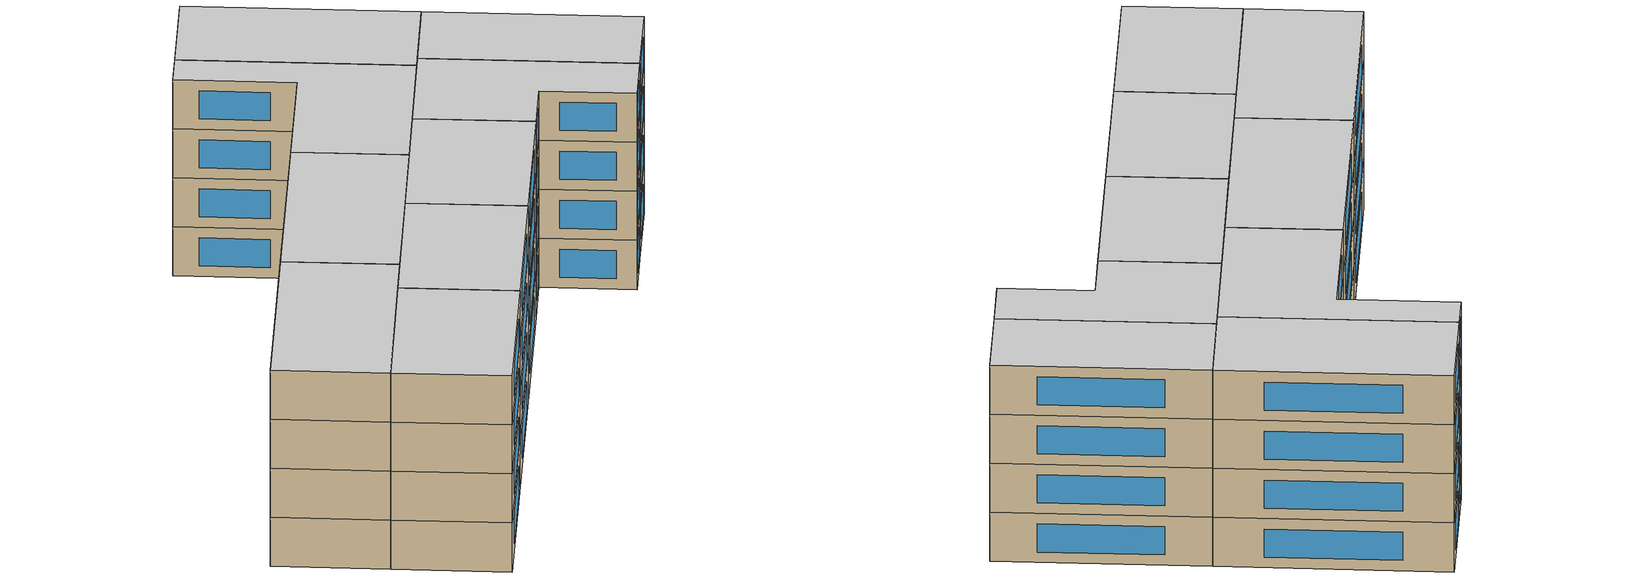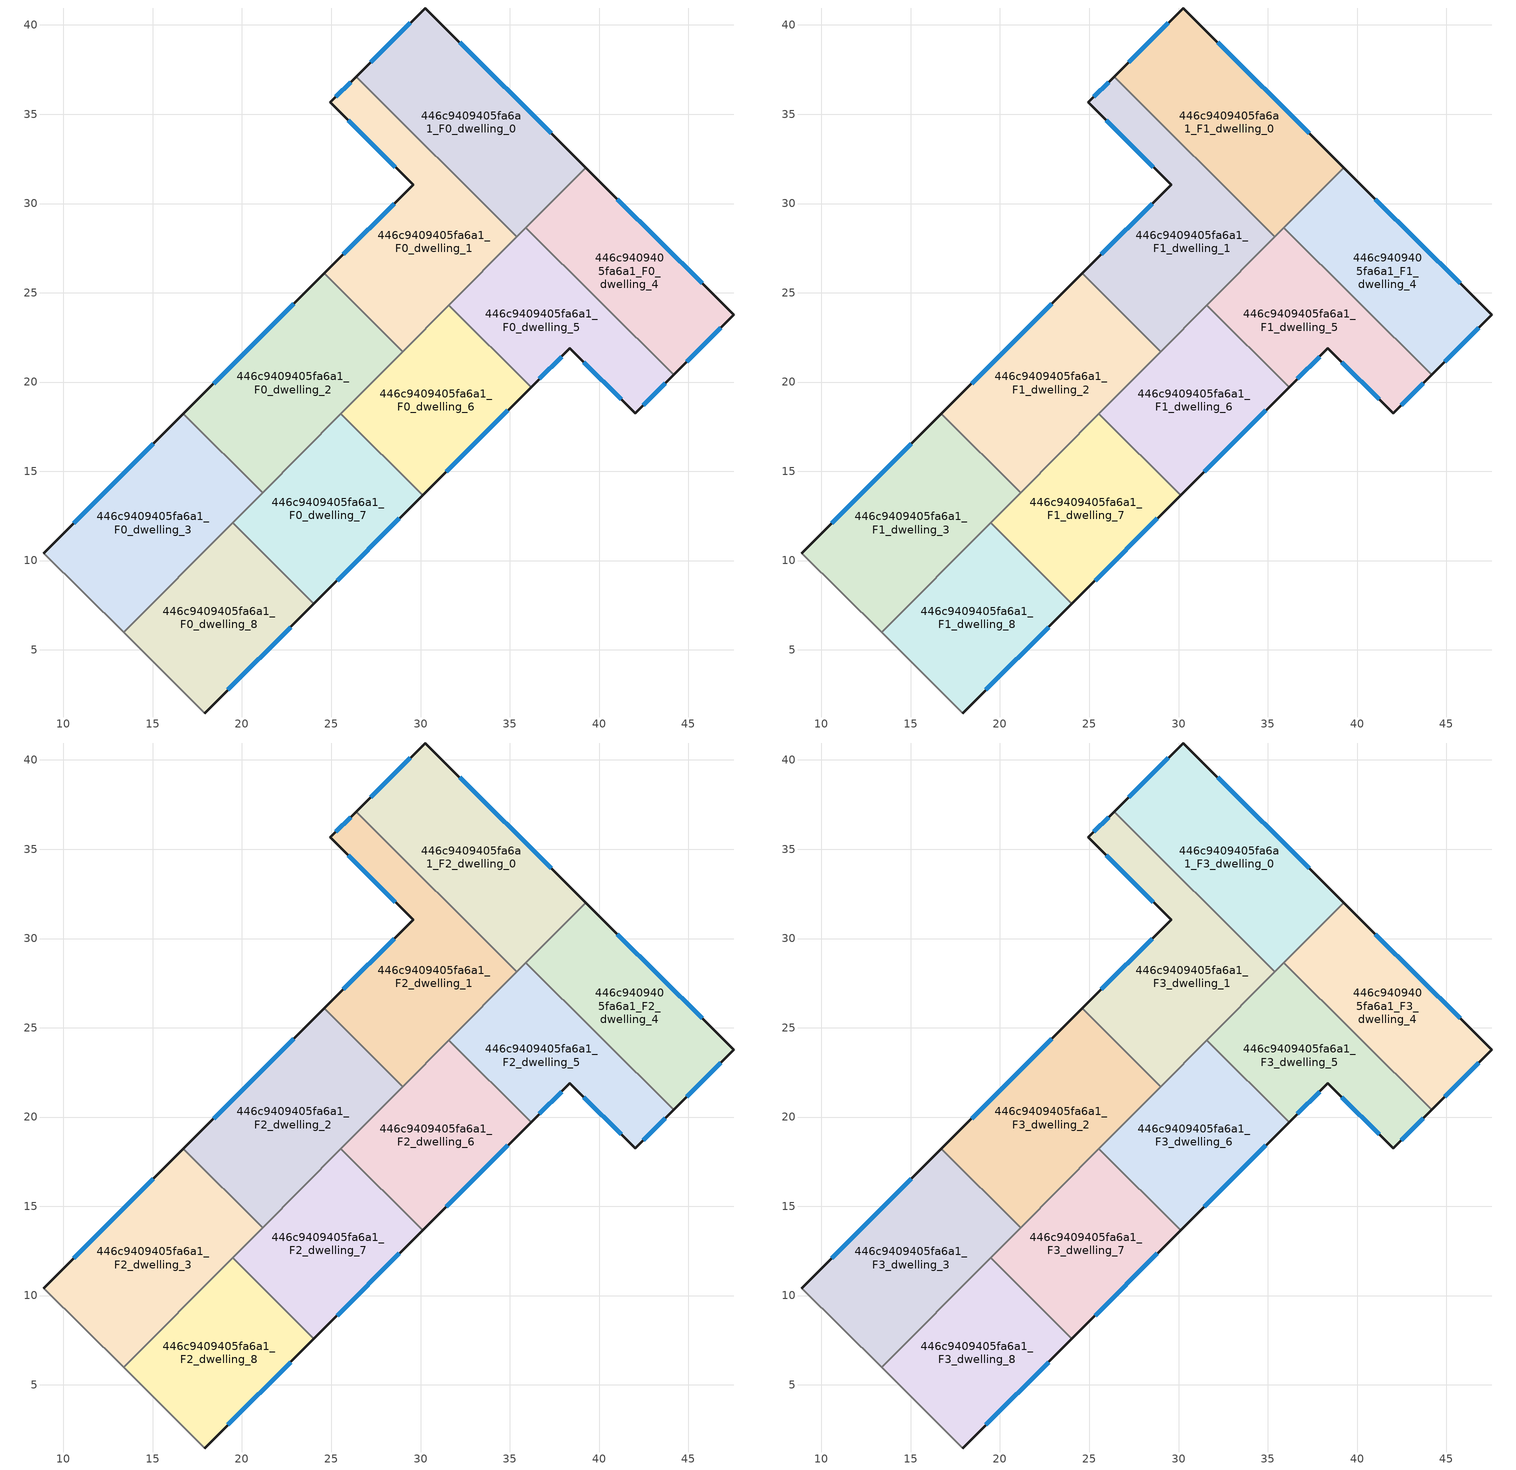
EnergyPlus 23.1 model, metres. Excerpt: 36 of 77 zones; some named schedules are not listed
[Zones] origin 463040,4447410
446c9409405fa6a1_F0_dwelling_0
 floor ground (EU_floor_Construction): 39.26,32.01 35.4,28.13 26.39,37.09 30.26,40.95 z0
 wall outside (EU_wall_Construction): 39.26,32.01 30.26,40.95 26.39,37.09 z0:3
 wall to 446c9409405fa6a1_F0_dwelling_1 (EU_wall_Construction): 26.39,37.09 35.4,28.13 z0:3
 wall to 446c9409405fa6a1_F0_dwelling_4 (EU_wall_Construction): 35.9,28.64 39.26,32.01 z0:3
 wall to 446c9409405fa6a1_F0_dwelling_5 (EU_wall_Construction): 35.4,28.13 35.9,28.64 z0:3
 window (EU_Window_Construction): 29.43,40.12 27.22,37.92 / 37.33,33.92 32.19,39.03 z0.64:2.36
446c9409405fa6a1_F0_dwelling_1
 floor ground (EU_floor_Construction): 29.58,31.05 24.96,35.66 26.39,37.09 35.4,28.13 29,21.7 24.6,26.08 z0
 wall outside (EU_wall_Construction): 26.39,37.09 24.96,35.66 29.58,31.05 24.6,26.08 z0:3
 wall to 446c9409405fa6a1_F0_dwelling_2 (EU_wall_Construction): 24.6,26.08 29,21.7 z0:3
 wall to 446c9409405fa6a1_F0_dwelling_5 (EU_wall_Construction): 31.59,24.3 35.4,28.13 z0:3
 wall to 446c9409405fa6a1_F0_dwelling_6 (EU_wall_Construction): 29,21.7 31.59,24.3 z0:3
 window (EU_Window_Construction): 28.52,29.99 25.67,27.15 / 25.95,34.67 28.59,32.04 / 26.08,36.78 25.26,35.97 z0.64:2.36
446c9409405fa6a1_F0_dwelling_2
 floor ground (EU_floor_Construction): 29,21.7 21.16,13.81 16.72,18.22 24.6,26.08 z0
 wall outside (EU_wall_Construction): 24.6,26.08 16.72,18.22 z0:3
 wall to 446c9409405fa6a1_F0_dwelling_3 (EU_wall_Construction): 16.72,18.22 21.16,13.81 z0:3
 wall to 446c9409405fa6a1_F0_dwelling_7 (EU_wall_Construction): 21.16,13.81 25.55,18.22 z0:3
 wall to 446c9409405fa6a1_F0_dwelling_6 (EU_wall_Construction): 25.55,18.22 29,21.7 z0:3
 window (EU_Window_Construction): 22.91,24.4 18.41,19.91 z0.64:2.36
446c9409405fa6a1_F0_dwelling_3
 floor ground (EU_floor_Construction): 21.16,13.81 13.37,5.97 8.9,10.42 16.72,18.22 z0
 wall outside (EU_wall_Construction): 16.72,18.22 8.9,10.42 z0:3
 wall adiabatic (EU_wall_Construction): 8.9,10.42 13.37,5.97 z0:3
 wall to 446c9409405fa6a1_F0_dwelling_8 (EU_wall_Construction): 13.37,5.97 19.47,12.11 z0:3
 wall to 446c9409405fa6a1_F0_dwelling_7 (EU_wall_Construction): 19.47,12.11 21.16,13.81 z0:3
 window (EU_Window_Construction): 15.04,16.55 10.57,12.09 z0.64:2.36
446c9409405fa6a1_F0_dwelling_4
 floor ground (EU_floor_Construction): 47.55,23.76 44.18,20.41 35.9,28.64 39.26,32.01 z0
 wall outside (EU_wall_Construction): 44.18,20.41 47.55,23.76 39.26,32.01 z0:3
 wall to 446c9409405fa6a1_F0_dwelling_5 (EU_wall_Construction): 35.9,28.64 44.18,20.41 z0:3
 window (EU_Window_Construction): 45.77,25.53 41.03,30.24 / 44.9,21.12 46.83,23.04 z0.64:2.36
446c9409405fa6a1_F0_dwelling_5
 floor ground (EU_floor_Construction): 44.18,20.41 42.02,18.25 38.37,21.89 36.2,19.72 31.59,24.3 35.9,28.64 z0
 wall outside (EU_wall_Construction): 36.2,19.72 38.37,21.89 42.02,18.25 44.18,20.41 z0:3
 wall to 446c9409405fa6a1_F0_dwelling_6 (EU_wall_Construction): 31.59,24.3 36.2,19.72 z0:3
 window (EU_Window_Construction): 42.48,18.71 43.72,19.94 / 39.15,21.11 41.24,19.03 / 36.66,20.18 37.9,21.42 z0.64:2.36
446c9409405fa6a1_F0_dwelling_6
 floor ground (EU_floor_Construction): 36.2,19.72 30.13,13.67 25.55,18.22 31.59,24.3 z0
 wall outside (EU_wall_Construction): 30.13,13.67 36.2,19.72 z0:3
 wall to 446c9409405fa6a1_F0_dwelling_7 (EU_wall_Construction): 25.55,18.22 30.13,13.67 z0:3
 window (EU_Window_Construction): 31.43,14.96 34.9,18.42 z0.64:2.36
446c9409405fa6a1_F0_dwelling_7
 floor ground (EU_floor_Construction): 30.13,13.67 24.03,7.58 19.47,12.11 25.55,18.22 z0
 wall outside (EU_wall_Construction): 24.03,7.58 30.13,13.67 z0:3
 wall to 446c9409405fa6a1_F0_dwelling_8 (EU_wall_Construction): 19.47,12.11 24.03,7.58 z0:3
 window (EU_Window_Construction): 25.34,8.88 28.82,12.36 z0.64:2.36
446c9409405fa6a1_F0_dwelling_8
 floor ground (EU_floor_Construction): 24.03,7.58 17.9,1.46 13.37,5.97 19.47,12.11 z0
 wall outside (EU_wall_Construction): 17.9,1.46 24.03,7.58 z0:3
 wall adiabatic (EU_wall_Construction): 13.37,5.97 17.9,1.46 z0:3
 window (EU_Window_Construction): 19.21,2.77 22.72,6.27 z0.64:2.36
446c9409405fa6a1_F1_dwelling_0
 floor to 446c9409405fa6a1_F0_dwelling_0 (EU_floor_Construction): 39.26,32.01 35.4,28.13 26.39,37.09 30.26,40.95 z3
 wall outside (EU_wall_Construction): 39.26,32.01 30.26,40.95 26.39,37.09 z3:6
 wall to 446c9409405fa6a1_F1_dwelling_1 (EU_wall_Construction): 26.39,37.09 35.4,28.13 z3:6
 wall to 446c9409405fa6a1_F1_dwelling_4 (EU_wall_Construction): 35.9,28.64 39.26,32.01 z3:6
 wall to 446c9409405fa6a1_F1_dwelling_5 (EU_wall_Construction): 35.4,28.13 35.9,28.64 z3:6
 window (EU_Window_Construction): 29.43,40.12 27.22,37.92 / 37.33,33.92 32.19,39.03 z3.64:5.36
446c9409405fa6a1_F1_dwelling_1
 floor to 446c9409405fa6a1_F0_dwelling_1 (EU_floor_Construction): 29.58,31.05 24.96,35.66 26.39,37.09 35.4,28.13 29,21.7 24.6,26.08 z3
 wall outside (EU_wall_Construction): 26.39,37.09 24.96,35.66 29.58,31.05 24.6,26.08 z3:6
 wall to 446c9409405fa6a1_F1_dwelling_2 (EU_wall_Construction): 24.6,26.08 29,21.7 z3:6
 wall to 446c9409405fa6a1_F1_dwelling_5 (EU_wall_Construction): 31.59,24.3 35.4,28.13 z3:6
 wall to 446c9409405fa6a1_F1_dwelling_6 (EU_wall_Construction): 29,21.7 31.59,24.3 z3:6
 window (EU_Window_Construction): 28.52,29.99 25.67,27.15 / 25.95,34.67 28.59,32.04 / 26.08,36.78 25.26,35.97 z3.64:5.36
446c9409405fa6a1_F1_dwelling_2
 floor to 446c9409405fa6a1_F0_dwelling_2 (EU_floor_Construction): 29,21.7 21.16,13.81 16.72,18.22 24.6,26.08 z3
 wall outside (EU_wall_Construction): 24.6,26.08 16.72,18.22 z3:6
 wall to 446c9409405fa6a1_F1_dwelling_3 (EU_wall_Construction): 16.72,18.22 21.16,13.81 z3:6
 wall to 446c9409405fa6a1_F1_dwelling_7 (EU_wall_Construction): 21.16,13.81 25.55,18.22 z3:6
 wall to 446c9409405fa6a1_F1_dwelling_6 (EU_wall_Construction): 25.55,18.22 29,21.7 z3:6
 window (EU_Window_Construction): 22.91,24.4 18.41,19.91 z3.64:5.36
446c9409405fa6a1_F1_dwelling_3
 floor to 446c9409405fa6a1_F0_dwelling_3 (EU_floor_Construction): 21.16,13.81 13.37,5.97 8.9,10.42 16.72,18.22 z3
 wall outside (EU_wall_Construction): 16.72,18.22 8.9,10.42 z3:6
 wall adiabatic (EU_wall_Construction): 8.9,10.42 13.37,5.97 z3:6
 wall to 446c9409405fa6a1_F1_dwelling_8 (EU_wall_Construction): 13.37,5.97 19.47,12.11 z3:6
 wall to 446c9409405fa6a1_F1_dwelling_7 (EU_wall_Construction): 19.47,12.11 21.16,13.81 z3:6
 window (EU_Window_Construction): 15.04,16.55 10.57,12.09 z3.64:5.36
446c9409405fa6a1_F1_dwelling_4
 floor to 446c9409405fa6a1_F0_dwelling_4 (EU_floor_Construction): 47.55,23.76 44.18,20.41 35.9,28.64 39.26,32.01 z3
 wall outside (EU_wall_Construction): 44.18,20.41 47.55,23.76 39.26,32.01 z3:6
 wall to 446c9409405fa6a1_F1_dwelling_5 (EU_wall_Construction): 35.9,28.64 44.18,20.41 z3:6
 window (EU_Window_Construction): 45.77,25.53 41.03,30.24 / 44.9,21.12 46.83,23.04 z3.64:5.36
446c9409405fa6a1_F1_dwelling_5
 floor to 446c9409405fa6a1_F0_dwelling_5 (EU_floor_Construction): 44.18,20.41 42.02,18.25 38.37,21.89 36.2,19.72 31.59,24.3 35.9,28.64 z3
 wall outside (EU_wall_Construction): 36.2,19.72 38.37,21.89 42.02,18.25 44.18,20.41 z3:6
 wall to 446c9409405fa6a1_F1_dwelling_6 (EU_wall_Construction): 31.59,24.3 36.2,19.72 z3:6
 window (EU_Window_Construction): 42.48,18.71 43.72,19.94 / 39.15,21.11 41.24,19.03 / 36.66,20.18 37.9,21.42 z3.64:5.36
446c9409405fa6a1_F1_dwelling_6
 floor to 446c9409405fa6a1_F0_dwelling_6 (EU_floor_Construction): 36.2,19.72 30.13,13.67 25.55,18.22 31.59,24.3 z3
 wall outside (EU_wall_Construction): 30.13,13.67 36.2,19.72 z3:6
 wall to 446c9409405fa6a1_F1_dwelling_7 (EU_wall_Construction): 25.55,18.22 30.13,13.67 z3:6
 window (EU_Window_Construction): 31.43,14.96 34.9,18.42 z3.64:5.36
446c9409405fa6a1_F1_dwelling_7
 floor to 446c9409405fa6a1_F0_dwelling_7 (EU_floor_Construction): 30.13,13.67 24.03,7.58 19.47,12.11 25.55,18.22 z3
 wall outside (EU_wall_Construction): 24.03,7.58 30.13,13.67 z3:6
 wall to 446c9409405fa6a1_F1_dwelling_8 (EU_wall_Construction): 19.47,12.11 24.03,7.58 z3:6
 window (EU_Window_Construction): 25.34,8.88 28.82,12.36 z3.64:5.36
446c9409405fa6a1_F1_dwelling_8
 floor to 446c9409405fa6a1_F0_dwelling_8 (EU_floor_Construction): 24.03,7.58 17.9,1.46 13.37,5.97 19.47,12.11 z3
 wall outside (EU_wall_Construction): 17.9,1.46 24.03,7.58 z3:6
 wall adiabatic (EU_wall_Construction): 13.37,5.97 17.9,1.46 z3:6
 window (EU_Window_Construction): 19.21,2.77 22.72,6.27 z3.64:5.36
446c9409405fa6a1_F2_dwelling_0
 floor to 446c9409405fa6a1_F1_dwelling_0 (EU_floor_Construction): 39.26,32.01 35.4,28.13 26.39,37.09 30.26,40.95 z6
 wall outside (EU_wall_Construction): 39.26,32.01 30.26,40.95 26.39,37.09 z6:9
 wall to 446c9409405fa6a1_F2_dwelling_1 (EU_wall_Construction): 26.39,37.09 35.4,28.13 z6:9
 wall to 446c9409405fa6a1_F2_dwelling_4 (EU_wall_Construction): 35.9,28.64 39.26,32.01 z6:9
 wall to 446c9409405fa6a1_F2_dwelling_5 (EU_wall_Construction): 35.4,28.13 35.9,28.64 z6:9
 window (EU_Window_Construction): 29.43,40.12 27.22,37.92 / 37.33,33.92 32.19,39.03 z6.64:8.36
446c9409405fa6a1_F2_dwelling_1
 floor to 446c9409405fa6a1_F1_dwelling_1 (EU_floor_Construction): 29.58,31.05 24.96,35.66 26.39,37.09 35.4,28.13 29,21.7 24.6,26.08 z6
 wall outside (EU_wall_Construction): 26.39,37.09 24.96,35.66 29.58,31.05 24.6,26.08 z6:9
 wall to 446c9409405fa6a1_F2_dwelling_2 (EU_wall_Construction): 24.6,26.08 29,21.7 z6:9
 wall to 446c9409405fa6a1_F2_dwelling_5 (EU_wall_Construction): 31.59,24.3 35.4,28.13 z6:9
 wall to 446c9409405fa6a1_F2_dwelling_6 (EU_wall_Construction): 29,21.7 31.59,24.3 z6:9
 window (EU_Window_Construction): 28.52,29.99 25.67,27.15 / 25.95,34.67 28.59,32.04 / 26.08,36.78 25.26,35.97 z6.64:8.36
446c9409405fa6a1_F2_dwelling_2
 floor to 446c9409405fa6a1_F1_dwelling_2 (EU_floor_Construction): 29,21.7 21.16,13.81 16.72,18.22 24.6,26.08 z6
 wall outside (EU_wall_Construction): 24.6,26.08 16.72,18.22 z6:9
 wall to 446c9409405fa6a1_F2_dwelling_3 (EU_wall_Construction): 16.72,18.22 21.16,13.81 z6:9
 wall to 446c9409405fa6a1_F2_dwelling_7 (EU_wall_Construction): 21.16,13.81 25.55,18.22 z6:9
 wall to 446c9409405fa6a1_F2_dwelling_6 (EU_wall_Construction): 25.55,18.22 29,21.7 z6:9
 window (EU_Window_Construction): 22.91,24.4 18.41,19.91 z6.64:8.36
446c9409405fa6a1_F2_dwelling_3
 floor to 446c9409405fa6a1_F1_dwelling_3 (EU_floor_Construction): 21.16,13.81 13.37,5.97 8.9,10.42 16.72,18.22 z6
 wall outside (EU_wall_Construction): 16.72,18.22 8.9,10.42 z6:9
 wall adiabatic (EU_wall_Construction): 8.9,10.42 13.37,5.97 z6:9
 wall to 446c9409405fa6a1_F2_dwelling_8 (EU_wall_Construction): 13.37,5.97 19.47,12.11 z6:9
 wall to 446c9409405fa6a1_F2_dwelling_7 (EU_wall_Construction): 19.47,12.11 21.16,13.81 z6:9
 window (EU_Window_Construction): 15.04,16.55 10.57,12.09 z6.64:8.36
446c9409405fa6a1_F2_dwelling_4
 floor to 446c9409405fa6a1_F1_dwelling_4 (EU_floor_Construction): 47.55,23.76 44.18,20.41 35.9,28.64 39.26,32.01 z6
 wall outside (EU_wall_Construction): 44.18,20.41 47.55,23.76 39.26,32.01 z6:9
 wall to 446c9409405fa6a1_F2_dwelling_5 (EU_wall_Construction): 35.9,28.64 44.18,20.41 z6:9
 window (EU_Window_Construction): 45.77,25.53 41.03,30.24 / 44.9,21.12 46.83,23.04 z6.64:8.36
446c9409405fa6a1_F2_dwelling_5
 floor to 446c9409405fa6a1_F1_dwelling_5 (EU_floor_Construction): 44.18,20.41 42.02,18.25 38.37,21.89 36.2,19.72 31.59,24.3 35.9,28.64 z6
 wall outside (EU_wall_Construction): 36.2,19.72 38.37,21.89 42.02,18.25 44.18,20.41 z6:9
 wall to 446c9409405fa6a1_F2_dwelling_6 (EU_wall_Construction): 31.59,24.3 36.2,19.72 z6:9
 window (EU_Window_Construction): 42.48,18.71 43.72,19.94 / 39.15,21.11 41.24,19.03 / 36.66,20.18 37.9,21.42 z6.64:8.36
446c9409405fa6a1_F2_dwelling_6
 floor to 446c9409405fa6a1_F1_dwelling_6 (EU_floor_Construction): 36.2,19.72 30.13,13.67 25.55,18.22 31.59,24.3 z6
 wall outside (EU_wall_Construction): 30.13,13.67 36.2,19.72 z6:9
 wall to 446c9409405fa6a1_F2_dwelling_7 (EU_wall_Construction): 25.55,18.22 30.13,13.67 z6:9
 window (EU_Window_Construction): 31.43,14.96 34.9,18.42 z6.64:8.36
446c9409405fa6a1_F2_dwelling_7
 floor to 446c9409405fa6a1_F1_dwelling_7 (EU_floor_Construction): 30.13,13.67 24.03,7.58 19.47,12.11 25.55,18.22 z6
 wall outside (EU_wall_Construction): 24.03,7.58 30.13,13.67 z6:9
 wall to 446c9409405fa6a1_F2_dwelling_8 (EU_wall_Construction): 19.47,12.11 24.03,7.58 z6:9
 window (EU_Window_Construction): 25.34,8.88 28.82,12.36 z6.64:8.36
446c9409405fa6a1_F2_dwelling_8
 floor to 446c9409405fa6a1_F1_dwelling_8 (EU_floor_Construction): 24.03,7.58 17.9,1.46 13.37,5.97 19.47,12.11 z6
 wall outside (EU_wall_Construction): 17.9,1.46 24.03,7.58 z6:9
 wall adiabatic (EU_wall_Construction): 13.37,5.97 17.9,1.46 z6:9
 window (EU_Window_Construction): 19.21,2.77 22.72,6.27 z6.64:8.36
446c9409405fa6a1_F3_dwelling_0
 floor to 446c9409405fa6a1_F2_dwelling_0 (EU_floor_Construction): 39.26,32.01 35.4,28.13 26.39,37.09 30.26,40.95 z9
 wall outside (EU_wall_Construction): 39.26,32.01 30.26,40.95 26.39,37.09 z9:12
 wall to 446c9409405fa6a1_F3_dwelling_1 (EU_wall_Construction): 26.39,37.09 35.4,28.13 z9:12
 wall to 446c9409405fa6a1_F3_dwelling_4 (EU_wall_Construction): 35.9,28.64 39.26,32.01 z9:12
 wall to 446c9409405fa6a1_F3_dwelling_5 (EU_wall_Construction): 35.4,28.13 35.9,28.64 z9:12
 window (EU_Window_Construction): 29.43,40.12 27.22,37.92 / 37.33,33.92 32.19,39.03 z9.64:11.36
 ceiling to 446c9409405fa6a1_F4_dwelling_0 (EU_floor_Construction): 35.4,28.13 39.26,32.01 30.26,40.95 26.39,37.09 z12
446c9409405fa6a1_F3_dwelling_1
 floor to 446c9409405fa6a1_F2_dwelling_1 (EU_floor_Construction): 29.58,31.05 24.96,35.66 26.39,37.09 35.4,28.13 29,21.7 24.6,26.08 z9
 wall outside (EU_wall_Construction): 26.39,37.09 24.96,35.66 29.58,31.05 24.6,26.08 z9:12
 wall to 446c9409405fa6a1_F3_dwelling_2 (EU_wall_Construction): 24.6,26.08 29,21.7 z9:12
 wall to 446c9409405fa6a1_F3_dwelling_5 (EU_wall_Construction): 31.59,24.3 35.4,28.13 z9:12
 wall to 446c9409405fa6a1_F3_dwelling_6 (EU_wall_Construction): 29,21.7 31.59,24.3 z9:12
 window (EU_Window_Construction): 28.52,29.99 25.67,27.15 / 25.95,34.67 28.59,32.04 / 26.08,36.78 25.26,35.97 z9.64:11.36
 ceiling to 446c9409405fa6a1_F4_dwelling_1 (EU_floor_Construction): 29,21.7 35.4,28.13 26.39,37.09 24.96,35.66 29.58,31.05 24.6,26.08 z12
446c9409405fa6a1_F3_dwelling_2
 floor to 446c9409405fa6a1_F2_dwelling_2 (EU_floor_Construction): 29,21.7 21.16,13.81 16.72,18.22 24.6,26.08 z9
 wall outside (EU_wall_Construction): 24.6,26.08 16.72,18.22 z9:12
 wall to 446c9409405fa6a1_F3_dwelling_3 (EU_wall_Construction): 16.72,18.22 21.16,13.81 z9:12
 wall to 446c9409405fa6a1_F3_dwelling_7 (EU_wall_Construction): 21.16,13.81 25.55,18.22 z9:12
 wall to 446c9409405fa6a1_F3_dwelling_6 (EU_wall_Construction): 25.55,18.22 29,21.7 z9:12
 window (EU_Window_Construction): 22.91,24.4 18.41,19.91 z9.64:11.36
 ceiling to 446c9409405fa6a1_F4_dwelling_2 (EU_floor_Construction): 21.16,13.81 29,21.7 24.6,26.08 16.72,18.22 z12
446c9409405fa6a1_F3_dwelling_3
 floor to 446c9409405fa6a1_F2_dwelling_3 (EU_floor_Construction): 21.16,13.81 13.37,5.97 8.9,10.42 16.72,18.22 z9
 wall outside (EU_wall_Construction): 16.72,18.22 8.9,10.42 z9:12
 wall adiabatic (EU_wall_Construction): 8.9,10.42 13.37,5.97 z9:12
 wall to 446c9409405fa6a1_F3_dwelling_8 (EU_wall_Construction): 13.37,5.97 19.47,12.11 z9:12
 wall to 446c9409405fa6a1_F3_dwelling_7 (EU_wall_Construction): 19.47,12.11 21.16,13.81 z9:12
 window (EU_Window_Construction): 15.04,16.55 10.57,12.09 z9.64:11.36
 ceiling to 446c9409405fa6a1_F4_dwelling_3 (EU_floor_Construction): 13.37,5.97 21.16,13.81 16.72,18.22 8.9,10.42 z12
446c9409405fa6a1_F3_dwelling_4
 floor to 446c9409405fa6a1_F2_dwelling_4 (EU_floor_Construction): 47.55,23.76 44.18,20.41 35.9,28.64 39.26,32.01 z9
 wall outside (EU_wall_Construction): 44.18,20.41 47.55,23.76 39.26,32.01 z9:12
 wall to 446c9409405fa6a1_F3_dwelling_5 (EU_wall_Construction): 35.9,28.64 44.18,20.41 z9:12
 window (EU_Window_Construction): 45.77,25.53 41.03,30.24 / 44.9,21.12 46.83,23.04 z9.64:11.36
 ceiling to 446c9409405fa6a1_F4_dwelling_4 (EU_floor_Construction): 47.55,23.76 39.26,32.01 35.9,28.64 44.18,20.41 z12
446c9409405fa6a1_F3_dwelling_5
 floor to 446c9409405fa6a1_F2_dwelling_5 (EU_floor_Construction): 44.18,20.41 42.02,18.25 38.37,21.89 36.2,19.72 31.59,24.3 35.9,28.64 z9
 wall outside (EU_wall_Construction): 36.2,19.72 38.37,21.89 42.02,18.25 44.18,20.41 z9:12
 wall to 446c9409405fa6a1_F3_dwelling_6 (EU_wall_Construction): 31.59,24.3 36.2,19.72 z9:12
 window (EU_Window_Construction): 42.48,18.71 43.72,19.94 / 39.15,21.11 41.24,19.03 / 36.66,20.18 37.9,21.42 z9.64:11.36
 ceiling to 446c9409405fa6a1_F4_dwelling_5 (EU_floor_Construction): 44.18,20.41 35.9,28.64 31.59,24.3 36.2,19.72 38.37,21.89 42.02,18.25 z12
446c9409405fa6a1_F3_dwelling_6
 floor to 446c9409405fa6a1_F2_dwelling_6 (EU_floor_Construction): 36.2,19.72 30.13,13.67 25.55,18.22 31.59,24.3 z9
 wall outside (EU_wall_Construction): 30.13,13.67 36.2,19.72 z9:12
 wall to 446c9409405fa6a1_F3_dwelling_7 (EU_wall_Construction): 25.55,18.22 30.13,13.67 z9:12
 window (EU_Window_Construction): 31.43,14.96 34.9,18.42 z9.64:11.36
 ceiling to 446c9409405fa6a1_F4_dwelling_6 (EU_floor_Construction): 36.2,19.72 31.59,24.3 25.55,18.22 30.13,13.67 z12
446c9409405fa6a1_F3_dwelling_7
 floor to 446c9409405fa6a1_F2_dwelling_7 (EU_floor_Construction): 30.13,13.67 24.03,7.58 19.47,12.11 25.55,18.22 z9
 wall outside (EU_wall_Construction): 24.03,7.58 30.13,13.67 z9:12
 wall to 446c9409405fa6a1_F3_dwelling_8 (EU_wall_Construction): 19.47,12.11 24.03,7.58 z9:12
 window (EU_Window_Construction): 25.34,8.88 28.82,12.36 z9.64:11.36
 ceiling to 446c9409405fa6a1_F4_dwelling_7 (EU_floor_Construction): 30.13,13.67 25.55,18.22 19.47,12.11 24.03,7.58 z12
446c9409405fa6a1_F3_dwelling_8
 floor to 446c9409405fa6a1_F2_dwelling_8 (EU_floor_Construction): 24.03,7.58 17.9,1.46 13.37,5.97 19.47,12.11 z9
 wall outside (EU_wall_Construction): 17.9,1.46 24.03,7.58 z9:12
 wall adiabatic (EU_wall_Construction): 13.37,5.97 17.9,1.46 z9:12
 window (EU_Window_Construction): 19.21,2.77 22.72,6.27 z9.64:11.36
 ceiling to 446c9409405fa6a1_F4_dwelling_8 (EU_floor_Construction): 24.03,7.58 19.47,12.11 13.37,5.97 17.9,1.46 z12
[Building]
EU S2 Campaign: North Axis=0; Terrain=City; Solar Distribution=FullExterior
[Site:Location]
Yerevan-Zvartnots.Intl.AP: Latitude=40.15; Longitude=44.383; Time Zone=4; Elevation=854
[SizingPeriod:WeatherFileDays]
AnnualSizingPeriod: Begin Month=1; Begin Day of Month=1; End Month=12; End Day of Month=31; Day of Week for Start Day=Monday; Use Weather File Daylight Saving Period=No; Use Weather File Rain and Snow Indicators=No
[MATERIAL]
EU_InternalMass_Material: Roughness=MediumRough; Thickness=0.1; Conductivity=1; Density=1800; Specific Heat=900; Thermal Absorptance=0.9; Solar Absorptance=0.7; Visible Absorptance=0.7
[MATERIAL:NOMASS] Roughness=MediumRough; Thermal Absorptance=0.9; Solar Absorptance=0.7; Visible Absorptance=0.7
Name | Thermal Resistance
EU_wall_NoMass | 1.05043
EU_floor_NoMass | 0.478065
[WINDOWMATERIAL:SIMPLEGLAZINGSYSTEM]
EU_Window_SimpleGlazing: UFactor=2.5566; Solar Heat Gain Coefficient=0.75; Visible Transmittance=0.75
[CONSTRUCTION]
EU_wall_Construction: EU_wall_NoMass
EU_floor_Construction: EU_floor_NoMass
EU_Window_Construction: EU_Window_SimpleGlazing
EU_InternalMass_Construction: EU_InternalMass_Material
[ZONE] Type=1; Multiplier=1; Ceiling Height=autocalculate; Floor Area=autocalculate; Part of Total Floor Area=Yes
Name | Volume
446c9409405fa6a1_F0_dwelling_0; 446c9409405fa6a1_F1_dwelling_0; 446c9409405fa6a1_F2_dwelling_0; 446c9409405fa6a1_F3_dwelling_0 | 208.234
446c9409405fa6a1_F0_dwelling_1; 446c9409405fa6a1_F1_dwelling_1; 446c9409405fa6a1_F2_dwelling_1; 446c9409405fa6a1_F3_dwelling_1 | 208.246
446c9409405fa6a1_F0_dwelling_2; 446c9409405fa6a1_F1_dwelling_2; 446c9409405fa6a1_F2_dwelling_2; 446c9409405fa6a1_F3_dwelling_2 | 208.232
446c9409405fa6a1_F0_dwelling_3; 446c9409405fa6a1_F1_dwelling_3; 446c9409405fa6a1_F2_dwelling_3; 446c9409405fa6a1_F3_dwelling_3 | 208.243
446c9409405fa6a1_F0_dwelling_4; 446c9409405fa6a1_F1_dwelling_4; 446c9409405fa6a1_F2_dwelling_4; 446c9409405fa6a1_F3_dwelling_4 | 166.611
446c9409405fa6a1_F0_dwelling_5; 446c9409405fa6a1_F1_dwelling_5; 446c9409405fa6a1_F2_dwelling_5; 446c9409405fa6a1_F3_dwelling_5 | 166.613
446c9409405fa6a1_F0_dwelling_6; 446c9409405fa6a1_F1_dwelling_6; 446c9409405fa6a1_F2_dwelling_6; 446c9409405fa6a1_F3_dwelling_6 | 166.601
446c9409405fa6a1_F0_dwelling_7; 446c9409405fa6a1_F1_dwelling_7; 446c9409405fa6a1_F2_dwelling_7; 446c9409405fa6a1_F3_dwelling_7; 446c9409405fa6a1_F0_dwelling_8; 446c9409405fa6a1_F1_dwelling_8; 446c9409405fa6a1_F2_dwelling_8; 446c9409405fa6a1_F3_dwelling_8 | 166.609
[INTERNALMASS] Construction=EU_InternalMass_Construction
Name | Zone or ZoneList | Surface Area
446c9409405fa6a1_F0_dwelling_0_EU_InternalMass | 446c9409405fa6a1_F0_dwelling_0 | 69.4115
446c9409405fa6a1_F0_dwelling_1_EU_InternalMass | 446c9409405fa6a1_F0_dwelling_1 | 69.4154
446c9409405fa6a1_F0_dwelling_2_EU_InternalMass | 446c9409405fa6a1_F0_dwelling_2 | 69.4109
446c9409405fa6a1_F0_dwelling_3_EU_InternalMass | 446c9409405fa6a1_F0_dwelling_3 | 69.4142
446c9409405fa6a1_F0_dwelling_4_EU_InternalMass | 446c9409405fa6a1_F0_dwelling_4 | 55.5373
446c9409405fa6a1_F0_dwelling_5_EU_InternalMass | 446c9409405fa6a1_F0_dwelling_5 | 55.5376
446c9409405fa6a1_F0_dwelling_6_EU_InternalMass | 446c9409405fa6a1_F0_dwelling_6 | 55.534
446c9409405fa6a1_F0_dwelling_7_EU_InternalMass | 446c9409405fa6a1_F0_dwelling_7 | 55.5363
446c9409405fa6a1_F0_dwelling_8_EU_InternalMass | 446c9409405fa6a1_F0_dwelling_8 | 55.5365
446c9409405fa6a1_F1_dwelling_0_EU_InternalMass | 446c9409405fa6a1_F1_dwelling_0 | 69.4115
446c9409405fa6a1_F1_dwelling_1_EU_InternalMass | 446c9409405fa6a1_F1_dwelling_1 | 69.4154
446c9409405fa6a1_F1_dwelling_2_EU_InternalMass | 446c9409405fa6a1_F1_dwelling_2 | 69.4109
446c9409405fa6a1_F1_dwelling_3_EU_InternalMass | 446c9409405fa6a1_F1_dwelling_3 | 69.4142
446c9409405fa6a1_F1_dwelling_4_EU_InternalMass | 446c9409405fa6a1_F1_dwelling_4 | 55.5373
446c9409405fa6a1_F1_dwelling_5_EU_InternalMass | 446c9409405fa6a1_F1_dwelling_5 | 55.5376
446c9409405fa6a1_F1_dwelling_6_EU_InternalMass | 446c9409405fa6a1_F1_dwelling_6 | 55.534
446c9409405fa6a1_F1_dwelling_7_EU_InternalMass | 446c9409405fa6a1_F1_dwelling_7 | 55.5363
446c9409405fa6a1_F1_dwelling_8_EU_InternalMass | 446c9409405fa6a1_F1_dwelling_8 | 55.5365
446c9409405fa6a1_F2_dwelling_0_EU_InternalMass | 446c9409405fa6a1_F2_dwelling_0 | 69.4115
446c9409405fa6a1_F2_dwelling_1_EU_InternalMass | 446c9409405fa6a1_F2_dwelling_1 | 69.4154
446c9409405fa6a1_F2_dwelling_2_EU_InternalMass | 446c9409405fa6a1_F2_dwelling_2 | 69.4109
446c9409405fa6a1_F2_dwelling_3_EU_InternalMass | 446c9409405fa6a1_F2_dwelling_3 | 69.4142
446c9409405fa6a1_F2_dwelling_4_EU_InternalMass | 446c9409405fa6a1_F2_dwelling_4 | 55.5373
446c9409405fa6a1_F2_dwelling_5_EU_InternalMass | 446c9409405fa6a1_F2_dwelling_5 | 55.5376
446c9409405fa6a1_F2_dwelling_6_EU_InternalMass | 446c9409405fa6a1_F2_dwelling_6 | 55.534
446c9409405fa6a1_F2_dwelling_7_EU_InternalMass | 446c9409405fa6a1_F2_dwelling_7 | 55.5363
446c9409405fa6a1_F2_dwelling_8_EU_InternalMass | 446c9409405fa6a1_F2_dwelling_8 | 55.5365
446c9409405fa6a1_F3_dwelling_0_EU_InternalMass | 446c9409405fa6a1_F3_dwelling_0 | 69.4115
446c9409405fa6a1_F3_dwelling_1_EU_InternalMass | 446c9409405fa6a1_F3_dwelling_1 | 69.4154
446c9409405fa6a1_F3_dwelling_2_EU_InternalMass | 446c9409405fa6a1_F3_dwelling_2 | 69.4109
446c9409405fa6a1_F3_dwelling_3_EU_InternalMass | 446c9409405fa6a1_F3_dwelling_3 | 69.4142
446c9409405fa6a1_F3_dwelling_4_EU_InternalMass | 446c9409405fa6a1_F3_dwelling_4 | 55.5373
446c9409405fa6a1_F3_dwelling_5_EU_InternalMass | 446c9409405fa6a1_F3_dwelling_5 | 55.5376
446c9409405fa6a1_F3_dwelling_6_EU_InternalMass | 446c9409405fa6a1_F3_dwelling_6 | 55.534
446c9409405fa6a1_F3_dwelling_7_EU_InternalMass | 446c9409405fa6a1_F3_dwelling_7 | 55.5363
446c9409405fa6a1_F3_dwelling_8_EU_InternalMass | 446c9409405fa6a1_F3_dwelling_8 | 55.5365
[OTHEREQUIPMENT] Fuel Type=Electricity; Design Level Calculation Method=Watts/Area; Power per Zone Floor Area=1; Fraction Latent=0; Fraction Radiant=0; Fraction Lost=0; Carbon Dioxide Generation Rate=0; EndUse Subcategory=EU_Step8_InternalGains
Name | Zone or ZoneList or Space or SpaceList | Schedule
EU_Step8_InternalGain_446c9409405fa6a1_F0_dwelling_0_f000 | 446c9409405fa6a1_F0_dwelling_0 | EU_Step8_GainSchedule_446c9409405fa6a1_F0_dwelling_0_f000
EU_Step8_InternalGain_446c9409405fa6a1_F0_dwelling_1_f000 | 446c9409405fa6a1_F0_dwelling_1 | EU_Step8_GainSchedule_446c9409405fa6a1_F0_dwelling_1_f000
EU_Step8_InternalGain_446c9409405fa6a1_F0_dwelling_2_f000 | 446c9409405fa6a1_F0_dwelling_2 | EU_Step8_GainSchedule_446c9409405fa6a1_F0_dwelling_2_f000
EU_Step8_InternalGain_446c9409405fa6a1_F0_dwelling_3_f000 | 446c9409405fa6a1_F0_dwelling_3 | EU_Step8_GainSchedule_446c9409405fa6a1_F0_dwelling_3_f000
EU_Step8_InternalGain_446c9409405fa6a1_F0_dwelling_4_f000 | 446c9409405fa6a1_F0_dwelling_4 | EU_Step8_GainSchedule_446c9409405fa6a1_F0_dwelling_4_f000
EU_Step8_InternalGain_446c9409405fa6a1_F0_dwelling_5_f000 | 446c9409405fa6a1_F0_dwelling_5 | EU_Step8_GainSchedule_446c9409405fa6a1_F0_dwelling_5_f000
EU_Step8_InternalGain_446c9409405fa6a1_F0_dwelling_6_f000 | 446c9409405fa6a1_F0_dwelling_6 | EU_Step8_GainSchedule_446c9409405fa6a1_F0_dwelling_6_f000
EU_Step8_InternalGain_446c9409405fa6a1_F0_dwelling_7_f000 | 446c9409405fa6a1_F0_dwelling_7 | EU_Step8_GainSchedule_446c9409405fa6a1_F0_dwelling_7_f000
EU_Step8_InternalGain_446c9409405fa6a1_F0_dwelling_8_f000 | 446c9409405fa6a1_F0_dwelling_8 | EU_Step8_GainSchedule_446c9409405fa6a1_F0_dwelling_8_f000
EU_Step8_InternalGain_446c9409405fa6a1_F1_dwelling_0_f000 | 446c9409405fa6a1_F1_dwelling_0 | EU_Step8_GainSchedule_446c9409405fa6a1_F1_dwelling_0_f000
EU_Step8_InternalGain_446c9409405fa6a1_F1_dwelling_1_f000 | 446c9409405fa6a1_F1_dwelling_1 | EU_Step8_GainSchedule_446c9409405fa6a1_F1_dwelling_1_f000
EU_Step8_InternalGain_446c9409405fa6a1_F1_dwelling_2_f000 | 446c9409405fa6a1_F1_dwelling_2 | EU_Step8_GainSchedule_446c9409405fa6a1_F1_dwelling_2_f000
EU_Step8_InternalGain_446c9409405fa6a1_F1_dwelling_3_f000 | 446c9409405fa6a1_F1_dwelling_3 | EU_Step8_GainSchedule_446c9409405fa6a1_F1_dwelling_3_f000
EU_Step8_InternalGain_446c9409405fa6a1_F1_dwelling_4_f000 | 446c9409405fa6a1_F1_dwelling_4 | EU_Step8_GainSchedule_446c9409405fa6a1_F1_dwelling_4_f000
EU_Step8_InternalGain_446c9409405fa6a1_F1_dwelling_5_f000 | 446c9409405fa6a1_F1_dwelling_5 | EU_Step8_GainSchedule_446c9409405fa6a1_F1_dwelling_5_f000
EU_Step8_InternalGain_446c9409405fa6a1_F1_dwelling_6_f000 | 446c9409405fa6a1_F1_dwelling_6 | EU_Step8_GainSchedule_446c9409405fa6a1_F1_dwelling_6_f000
EU_Step8_InternalGain_446c9409405fa6a1_F1_dwelling_7_f000 | 446c9409405fa6a1_F1_dwelling_7 | EU_Step8_GainSchedule_446c9409405fa6a1_F1_dwelling_7_f000
EU_Step8_InternalGain_446c9409405fa6a1_F1_dwelling_8_f000 | 446c9409405fa6a1_F1_dwelling_8 | EU_Step8_GainSchedule_446c9409405fa6a1_F1_dwelling_8_f000
EU_Step8_InternalGain_446c9409405fa6a1_F2_dwelling_0_f000 | 446c9409405fa6a1_F2_dwelling_0 | EU_Step8_GainSchedule_446c9409405fa6a1_F2_dwelling_0_f000
EU_Step8_InternalGain_446c9409405fa6a1_F2_dwelling_1_f000 | 446c9409405fa6a1_F2_dwelling_1 | EU_Step8_GainSchedule_446c9409405fa6a1_F2_dwelling_1_f000
EU_Step8_InternalGain_446c9409405fa6a1_F2_dwelling_2_f000 | 446c9409405fa6a1_F2_dwelling_2 | EU_Step8_GainSchedule_446c9409405fa6a1_F2_dwelling_2_f000
EU_Step8_InternalGain_446c9409405fa6a1_F2_dwelling_3_f000 | 446c9409405fa6a1_F2_dwelling_3 | EU_Step8_GainSchedule_446c9409405fa6a1_F2_dwelling_3_f000
EU_Step8_InternalGain_446c9409405fa6a1_F2_dwelling_4_f000 | 446c9409405fa6a1_F2_dwelling_4 | EU_Step8_GainSchedule_446c9409405fa6a1_F2_dwelling_4_f000
EU_Step8_InternalGain_446c9409405fa6a1_F2_dwelling_5_f000 | 446c9409405fa6a1_F2_dwelling_5 | EU_Step8_GainSchedule_446c9409405fa6a1_F2_dwelling_5_f000
EU_Step8_InternalGain_446c9409405fa6a1_F2_dwelling_6_f000 | 446c9409405fa6a1_F2_dwelling_6 | EU_Step8_GainSchedule_446c9409405fa6a1_F2_dwelling_6_f000
EU_Step8_InternalGain_446c9409405fa6a1_F2_dwelling_7_f000 | 446c9409405fa6a1_F2_dwelling_7 | EU_Step8_GainSchedule_446c9409405fa6a1_F2_dwelling_7_f000
EU_Step8_InternalGain_446c9409405fa6a1_F2_dwelling_8_f000 | 446c9409405fa6a1_F2_dwelling_8 | EU_Step8_GainSchedule_446c9409405fa6a1_F2_dwelling_8_f000
EU_Step8_InternalGain_446c9409405fa6a1_F3_dwelling_0_f000 | 446c9409405fa6a1_F3_dwelling_0 | EU_Step8_GainSchedule_446c9409405fa6a1_F3_dwelling_0_f000
EU_Step8_InternalGain_446c9409405fa6a1_F3_dwelling_1_f000 | 446c9409405fa6a1_F3_dwelling_1 | EU_Step8_GainSchedule_446c9409405fa6a1_F3_dwelling_1_f000
EU_Step8_InternalGain_446c9409405fa6a1_F3_dwelling_2_f000 | 446c9409405fa6a1_F3_dwelling_2 | EU_Step8_GainSchedule_446c9409405fa6a1_F3_dwelling_2_f000
EU_Step8_InternalGain_446c9409405fa6a1_F3_dwelling_3_f000 | 446c9409405fa6a1_F3_dwelling_3 | EU_Step8_GainSchedule_446c9409405fa6a1_F3_dwelling_3_f000
EU_Step8_InternalGain_446c9409405fa6a1_F3_dwelling_4_f000 | 446c9409405fa6a1_F3_dwelling_4 | EU_Step8_GainSchedule_446c9409405fa6a1_F3_dwelling_4_f000
EU_Step8_InternalGain_446c9409405fa6a1_F3_dwelling_5_f000 | 446c9409405fa6a1_F3_dwelling_5 | EU_Step8_GainSchedule_446c9409405fa6a1_F3_dwelling_5_f000
EU_Step8_InternalGain_446c9409405fa6a1_F3_dwelling_6_f000 | 446c9409405fa6a1_F3_dwelling_6 | EU_Step8_GainSchedule_446c9409405fa6a1_F3_dwelling_6_f000
EU_Step8_InternalGain_446c9409405fa6a1_F3_dwelling_7_f000 | 446c9409405fa6a1_F3_dwelling_7 | EU_Step8_GainSchedule_446c9409405fa6a1_F3_dwelling_7_f000
EU_Step8_InternalGain_446c9409405fa6a1_F3_dwelling_8_f000 | 446c9409405fa6a1_F3_dwelling_8 | EU_Step8_GainSchedule_446c9409405fa6a1_F3_dwelling_8_f000
[ZONEVENTILATION:DESIGNFLOWRATE] Schedule=EU_AlwaysOn; Design Flow Rate Calculation Method=AirChanges/Hour; Air Changes per Hour=0.557805; Ventilation Type=Natural; Fan Pressure Rise=0; Fan Total Efficiency=1; Constant Term Coefficient=1; Temperature Term Coefficient=0; Velocity Term Coefficient=0; Velocity Squared Term Coefficient=0; Minimum Indoor Temperature=-100; Maximum Indoor Temperature=100; Delta Temperature=-100; Minimum Outdoor Temperature=-100; Maximum Outdoor Temperature=100; Maximum Wind Speed=40
Name | Zone or ZoneList or Space or SpaceList
EU_ConstantAir_446c9409405fa6a1_F0_dwelling_0 | 446c9409405fa6a1_F0_dwelling_0
EU_ConstantAir_446c9409405fa6a1_F0_dwelling_1 | 446c9409405fa6a1_F0_dwelling_1
EU_ConstantAir_446c9409405fa6a1_F0_dwelling_2 | 446c9409405fa6a1_F0_dwelling_2
EU_ConstantAir_446c9409405fa6a1_F0_dwelling_3 | 446c9409405fa6a1_F0_dwelling_3
EU_ConstantAir_446c9409405fa6a1_F0_dwelling_4 | 446c9409405fa6a1_F0_dwelling_4
EU_ConstantAir_446c9409405fa6a1_F0_dwelling_5 | 446c9409405fa6a1_F0_dwelling_5
EU_ConstantAir_446c9409405fa6a1_F0_dwelling_6 | 446c9409405fa6a1_F0_dwelling_6
EU_ConstantAir_446c9409405fa6a1_F0_dwelling_7 | 446c9409405fa6a1_F0_dwelling_7
EU_ConstantAir_446c9409405fa6a1_F0_dwelling_8 | 446c9409405fa6a1_F0_dwelling_8
EU_ConstantAir_446c9409405fa6a1_F1_dwelling_0 | 446c9409405fa6a1_F1_dwelling_0
EU_ConstantAir_446c9409405fa6a1_F1_dwelling_1 | 446c9409405fa6a1_F1_dwelling_1
EU_ConstantAir_446c9409405fa6a1_F1_dwelling_2 | 446c9409405fa6a1_F1_dwelling_2
EU_ConstantAir_446c9409405fa6a1_F1_dwelling_3 | 446c9409405fa6a1_F1_dwelling_3
EU_ConstantAir_446c9409405fa6a1_F1_dwelling_4 | 446c9409405fa6a1_F1_dwelling_4
EU_ConstantAir_446c9409405fa6a1_F1_dwelling_5 | 446c9409405fa6a1_F1_dwelling_5
EU_ConstantAir_446c9409405fa6a1_F1_dwelling_6 | 446c9409405fa6a1_F1_dwelling_6
EU_ConstantAir_446c9409405fa6a1_F1_dwelling_7 | 446c9409405fa6a1_F1_dwelling_7
EU_ConstantAir_446c9409405fa6a1_F1_dwelling_8 | 446c9409405fa6a1_F1_dwelling_8
EU_ConstantAir_446c9409405fa6a1_F2_dwelling_0 | 446c9409405fa6a1_F2_dwelling_0
EU_ConstantAir_446c9409405fa6a1_F2_dwelling_1 | 446c9409405fa6a1_F2_dwelling_1
EU_ConstantAir_446c9409405fa6a1_F2_dwelling_2 | 446c9409405fa6a1_F2_dwelling_2
EU_ConstantAir_446c9409405fa6a1_F2_dwelling_3 | 446c9409405fa6a1_F2_dwelling_3
EU_ConstantAir_446c9409405fa6a1_F2_dwelling_4 | 446c9409405fa6a1_F2_dwelling_4
EU_ConstantAir_446c9409405fa6a1_F2_dwelling_5 | 446c9409405fa6a1_F2_dwelling_5
EU_ConstantAir_446c9409405fa6a1_F2_dwelling_6 | 446c9409405fa6a1_F2_dwelling_6
EU_ConstantAir_446c9409405fa6a1_F2_dwelling_7 | 446c9409405fa6a1_F2_dwelling_7
EU_ConstantAir_446c9409405fa6a1_F2_dwelling_8 | 446c9409405fa6a1_F2_dwelling_8
EU_ConstantAir_446c9409405fa6a1_F3_dwelling_0 | 446c9409405fa6a1_F3_dwelling_0
EU_ConstantAir_446c9409405fa6a1_F3_dwelling_1 | 446c9409405fa6a1_F3_dwelling_1
EU_ConstantAir_446c9409405fa6a1_F3_dwelling_2 | 446c9409405fa6a1_F3_dwelling_2
EU_ConstantAir_446c9409405fa6a1_F3_dwelling_3 | 446c9409405fa6a1_F3_dwelling_3
EU_ConstantAir_446c9409405fa6a1_F3_dwelling_4 | 446c9409405fa6a1_F3_dwelling_4
EU_ConstantAir_446c9409405fa6a1_F3_dwelling_5 | 446c9409405fa6a1_F3_dwelling_5
EU_ConstantAir_446c9409405fa6a1_F3_dwelling_6 | 446c9409405fa6a1_F3_dwelling_6
EU_ConstantAir_446c9409405fa6a1_F3_dwelling_7 | 446c9409405fa6a1_F3_dwelling_7
EU_ConstantAir_446c9409405fa6a1_F3_dwelling_8 | 446c9409405fa6a1_F3_dwelling_8
[HVACTEMPLATE:ZONE:IDEALLOADSAIRSYSTEM] System Availability Schedule=EU_AlwaysOn; Maximum Heating Supply Air Temperature=50; Minimum Cooling Supply Air Temperature=13; Maximum Heating Supply Air Humidity Ratio=0.0156; Minimum Cooling Supply Air Humidity Ratio=0.0077; Heating Limit=NoLimit; Cooling Limit=NoLimit; Heating Availability Schedule=EU_AlwaysOn; Cooling Availability Schedule=EU_CoolingOff; Dehumidification Control Type=ConstantSensibleHeatRatio; Cooling Sensible Heat Ratio=0.7; Dehumidification Setpoint=60; Humidification Control Type=None; Humidification Setpoint=30; Outdoor Air Method=None; Outdoor Air Flow Rate per Person=0.00944; Outdoor Air Flow Rate per Zone Floor Area=0; Outdoor Air Flow Rate per Zone=0; Demand Controlled Ventilation Type=None; Outdoor Air Economizer Type=NoEconomizer; Heat Recovery Type=None; Sensible Heat Recovery Effectiveness=0.7; Latent Heat Recovery Effectiveness=0.65
Name | Template Thermostat
446c9409405fa6a1_F0_dwelling_0 | EU_HeatOnly_446c9409405fa6a1_F0_dwelling_0
446c9409405fa6a1_F0_dwelling_1 | EU_HeatOnly_446c9409405fa6a1_F0_dwelling_1
446c9409405fa6a1_F0_dwelling_2 | EU_HeatOnly_446c9409405fa6a1_F0_dwelling_2
446c9409405fa6a1_F0_dwelling_3 | EU_HeatOnly_446c9409405fa6a1_F0_dwelling_3
446c9409405fa6a1_F0_dwelling_4 | EU_HeatOnly_446c9409405fa6a1_F0_dwelling_4
446c9409405fa6a1_F0_dwelling_5 | EU_HeatOnly_446c9409405fa6a1_F0_dwelling_5
446c9409405fa6a1_F0_dwelling_6 | EU_HeatOnly_446c9409405fa6a1_F0_dwelling_6
446c9409405fa6a1_F0_dwelling_7 | EU_HeatOnly_446c9409405fa6a1_F0_dwelling_7
446c9409405fa6a1_F0_dwelling_8 | EU_HeatOnly_446c9409405fa6a1_F0_dwelling_8
446c9409405fa6a1_F1_dwelling_0 | EU_HeatOnly_446c9409405fa6a1_F1_dwelling_0
446c9409405fa6a1_F1_dwelling_1 | EU_HeatOnly_446c9409405fa6a1_F1_dwelling_1
446c9409405fa6a1_F1_dwelling_2 | EU_HeatOnly_446c9409405fa6a1_F1_dwelling_2
446c9409405fa6a1_F1_dwelling_3 | EU_HeatOnly_446c9409405fa6a1_F1_dwelling_3
446c9409405fa6a1_F1_dwelling_4 | EU_HeatOnly_446c9409405fa6a1_F1_dwelling_4
446c9409405fa6a1_F1_dwelling_5 | EU_HeatOnly_446c9409405fa6a1_F1_dwelling_5
446c9409405fa6a1_F1_dwelling_6 | EU_HeatOnly_446c9409405fa6a1_F1_dwelling_6
446c9409405fa6a1_F1_dwelling_7 | EU_HeatOnly_446c9409405fa6a1_F1_dwelling_7
446c9409405fa6a1_F1_dwelling_8 | EU_HeatOnly_446c9409405fa6a1_F1_dwelling_8
446c9409405fa6a1_F2_dwelling_0 | EU_HeatOnly_446c9409405fa6a1_F2_dwelling_0
446c9409405fa6a1_F2_dwelling_1 | EU_HeatOnly_446c9409405fa6a1_F2_dwelling_1
446c9409405fa6a1_F2_dwelling_2 | EU_HeatOnly_446c9409405fa6a1_F2_dwelling_2
446c9409405fa6a1_F2_dwelling_3 | EU_HeatOnly_446c9409405fa6a1_F2_dwelling_3
446c9409405fa6a1_F2_dwelling_4 | EU_HeatOnly_446c9409405fa6a1_F2_dwelling_4
446c9409405fa6a1_F2_dwelling_5 | EU_HeatOnly_446c9409405fa6a1_F2_dwelling_5
446c9409405fa6a1_F2_dwelling_6 | EU_HeatOnly_446c9409405fa6a1_F2_dwelling_6
446c9409405fa6a1_F2_dwelling_7 | EU_HeatOnly_446c9409405fa6a1_F2_dwelling_7
446c9409405fa6a1_F2_dwelling_8 | EU_HeatOnly_446c9409405fa6a1_F2_dwelling_8
446c9409405fa6a1_F3_dwelling_0 | EU_HeatOnly_446c9409405fa6a1_F3_dwelling_0
446c9409405fa6a1_F3_dwelling_1 | EU_HeatOnly_446c9409405fa6a1_F3_dwelling_1
446c9409405fa6a1_F3_dwelling_2 | EU_HeatOnly_446c9409405fa6a1_F3_dwelling_2
446c9409405fa6a1_F3_dwelling_3 | EU_HeatOnly_446c9409405fa6a1_F3_dwelling_3
446c9409405fa6a1_F3_dwelling_4 | EU_HeatOnly_446c9409405fa6a1_F3_dwelling_4
446c9409405fa6a1_F3_dwelling_5 | EU_HeatOnly_446c9409405fa6a1_F3_dwelling_5
446c9409405fa6a1_F3_dwelling_6 | EU_HeatOnly_446c9409405fa6a1_F3_dwelling_6
446c9409405fa6a1_F3_dwelling_7 | EU_HeatOnly_446c9409405fa6a1_F3_dwelling_7
446c9409405fa6a1_F3_dwelling_8 | EU_HeatOnly_446c9409405fa6a1_F3_dwelling_8
[SIZING:ZONE] Zone Cooling Design Supply Air Temperature Input Method=SupplyAirTemperature; Zone Cooling Design Supply Air Temperature=13; Zone Heating Design Supply Air Temperature Input Method=SupplyAirTemperature; Zone Heating Design Supply Air Temperature=50; Zone Cooling Design Supply Air Humidity Ratio=0.008; Zone Heating Design Supply Air Humidity Ratio=0.008; Cooling Design Air Flow Method=DesignDay; Cooling Design Air Flow Rate=0; Cooling Minimum Air Flow per Zone Floor Area=0.000762; Cooling Minimum Air Flow=0; Cooling Minimum Air Flow Fraction=0.2; Heating Design Air Flow Method=DesignDay; Heating Design Air Flow Rate=0; Heating Maximum Air Flow per Zone Floor Area=0.002032; Heating Maximum Air Flow=0.141576; Heating Maximum Air Flow Fraction=0.3; Account for Dedicated Outdoor Air System=No; Dedicated Outdoor Air System Control Strategy=NeutralSupplyAir; Dedicated Outdoor Air Low Setpoint Temperature for Design=autosize; Dedicated Outdoor Air High Setpoint Temperature for Design=autosize; Zone Load Sizing Method=Sensible Load Only No Latent Load; Zone Latent Cooling Design Supply Air Humidity Ratio Input Method=HumidityRatioDifference; Zone Cooling Design Supply Air Humidity Ratio Difference=0.005; Zone Latent Heating Design Supply Air Humidity Ratio Input Method=HumidityRatioDifference; Zone Humidification Design Supply Air Humidity Ratio Difference=0.005
446c9409405fa6a1_F0_dwelling_0; 446c9409405fa6a1_F0_dwelling_1; 446c9409405fa6a1_F0_dwelling_2; 446c9409405fa6a1_F0_dwelling_3; 446c9409405fa6a1_F0_dwelling_4; 446c9409405fa6a1_F0_dwelling_5; 446c9409405fa6a1_F0_dwelling_6; 446c9409405fa6a1_F0_dwelling_7; 446c9409405fa6a1_F0_dwelling_8; 446c9409405fa6a1_F1_dwelling_0; 446c9409405fa6a1_F1_dwelling_1; 446c9409405fa6a1_F1_dwelling_2; 446c9409405fa6a1_F1_dwelling_3; 446c9409405fa6a1_F1_dwelling_4; 446c9409405fa6a1_F1_dwelling_5; 446c9409405fa6a1_F1_dwelling_6; 446c9409405fa6a1_F1_dwelling_7; 446c9409405fa6a1_F1_dwelling_8; 446c9409405fa6a1_F2_dwelling_0; 446c9409405fa6a1_F2_dwelling_1; 446c9409405fa6a1_F2_dwelling_2; 446c9409405fa6a1_F2_dwelling_3; 446c9409405fa6a1_F2_dwelling_4; 446c9409405fa6a1_F2_dwelling_5; 446c9409405fa6a1_F2_dwelling_6; 446c9409405fa6a1_F2_dwelling_7; 446c9409405fa6a1_F2_dwelling_8; 446c9409405fa6a1_F3_dwelling_0; 446c9409405fa6a1_F3_dwelling_1; 446c9409405fa6a1_F3_dwelling_2; 446c9409405fa6a1_F3_dwelling_3; 446c9409405fa6a1_F3_dwelling_4; 446c9409405fa6a1_F3_dwelling_5; 446c9409405fa6a1_F3_dwelling_6; 446c9409405fa6a1_F3_dwelling_7; 446c9409405fa6a1_F3_dwelling_8
[SCHEDULE:FILE] Column Number=1; Rows to Skip at Top=0; Number of Hours of Data=8760; Column Separator=Comma; Interpolate to Timestep=No; Minutes per Item=60; Adjust Schedule for Daylight Savings=Yes
Name | File
EU_Step8_GainSchedule_446c9409405fa6a1_F0_dwelling_0_f000 | ../../schedules/446c9409405fa6a1/446c9409405fa6a1_F0_dwelling_0_f000_gain.csv
EU_Step8_GainSchedule_446c9409405fa6a1_F0_dwelling_1_f000 | ../../schedules/446c9409405fa6a1/446c9409405fa6a1_F0_dwelling_1_f000_gain.csv
EU_Step8_GainSchedule_446c9409405fa6a1_F0_dwelling_2_f000 | ../../schedules/446c9409405fa6a1/446c9409405fa6a1_F0_dwelling_2_f000_gain.csv
EU_Step8_GainSchedule_446c9409405fa6a1_F0_dwelling_3_f000 | ../../schedules/446c9409405fa6a1/446c9409405fa6a1_F0_dwelling_3_f000_gain.csv
EU_Step8_GainSchedule_446c9409405fa6a1_F0_dwelling_4_f000 | ../../schedules/446c9409405fa6a1/446c9409405fa6a1_F0_dwelling_4_f000_gain.csv
EU_Step8_GainSchedule_446c9409405fa6a1_F0_dwelling_5_f000 | ../../schedules/446c9409405fa6a1/446c9409405fa6a1_F0_dwelling_5_f000_gain.csv
EU_Step8_GainSchedule_446c9409405fa6a1_F0_dwelling_6_f000 | ../../schedules/446c9409405fa6a1/446c9409405fa6a1_F0_dwelling_6_f000_gain.csv
EU_Step8_GainSchedule_446c9409405fa6a1_F0_dwelling_7_f000 | ../../schedules/446c9409405fa6a1/446c9409405fa6a1_F0_dwelling_7_f000_gain.csv
EU_Step8_GainSchedule_446c9409405fa6a1_F0_dwelling_8_f000 | ../../schedules/446c9409405fa6a1/446c9409405fa6a1_F0_dwelling_8_f000_gain.csv
EU_Step8_GainSchedule_446c9409405fa6a1_F1_dwelling_0_f000 | ../../schedules/446c9409405fa6a1/446c9409405fa6a1_F1_dwelling_0_f000_gain.csv
EU_Step8_GainSchedule_446c9409405fa6a1_F1_dwelling_1_f000 | ../../schedules/446c9409405fa6a1/446c9409405fa6a1_F1_dwelling_1_f000_gain.csv
EU_Step8_GainSchedule_446c9409405fa6a1_F1_dwelling_2_f000 | ../../schedules/446c9409405fa6a1/446c9409405fa6a1_F1_dwelling_2_f000_gain.csv
EU_Step8_GainSchedule_446c9409405fa6a1_F1_dwelling_3_f000 | ../../schedules/446c9409405fa6a1/446c9409405fa6a1_F1_dwelling_3_f000_gain.csv
EU_Step8_GainSchedule_446c9409405fa6a1_F1_dwelling_4_f000 | ../../schedules/446c9409405fa6a1/446c9409405fa6a1_F1_dwelling_4_f000_gain.csv
EU_Step8_GainSchedule_446c9409405fa6a1_F1_dwelling_5_f000 | ../../schedules/446c9409405fa6a1/446c9409405fa6a1_F1_dwelling_5_f000_gain.csv
EU_Step8_GainSchedule_446c9409405fa6a1_F1_dwelling_6_f000 | ../../schedules/446c9409405fa6a1/446c9409405fa6a1_F1_dwelling_6_f000_gain.csv
EU_Step8_GainSchedule_446c9409405fa6a1_F1_dwelling_7_f000 | ../../schedules/446c9409405fa6a1/446c9409405fa6a1_F1_dwelling_7_f000_gain.csv
